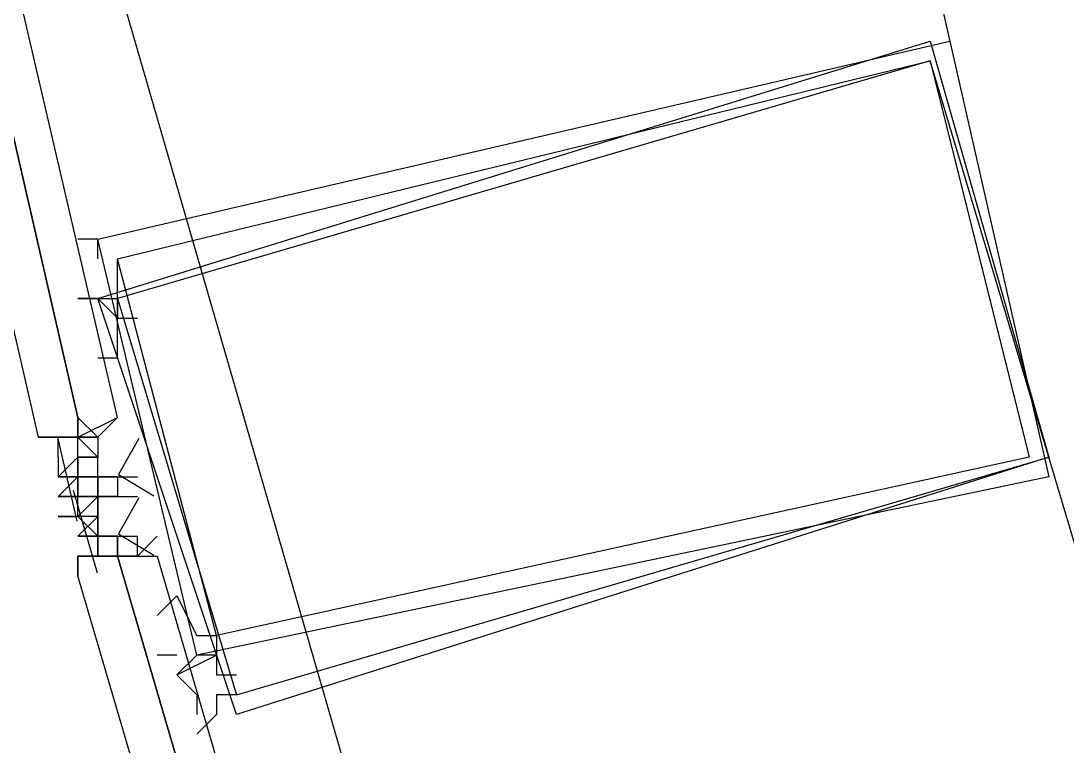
# Model space of a CAD drawing. Header units: feet. Extents: x -84 to 198, y -22 to 181.
# Drawn here: x 15.308 to 16.012, y 46.93 to 47.418 of the extents above; entities that cross this region are included whole.
import ezdxf

# ---------------------------------------------------------------- set-up
doc = ezdxf.new("R2010")
doc.units = ezdxf.units.FT
doc.layers.add('A-LINEA', color=7, linetype='CONTINUOUS')

msp = doc.modelspace()

# ---------------------------------------------------------------- linework, layer by layer
at = {"layer": 'A-LINEA'}
for p, q in [((15.1067, 51.0178), (15.9333, 47.4044)), ((15.1067, 51.0178), (15.9333, 47.4044)), ((15.07, 48.4907), (17.1689, 41.2494)), ((15.07, 48.4907), (17.1689, 41.2494)), ((15.3467, 47.2044), (15.3467, 47.2044)), ((15.3467, 47.2044), (15.3467, 47.2044)), ((15.3467, 47.2044), (15.3467, 47.2044)), ((15.3467, 47.2044), (15.3467, 47.2044)), ((15.36, 47.1511), (15.36, 47.1511)), ((15.36, 47.1511), (15.36, 47.1511)), ((15.36, 47.1511), (15.36, 47.1511)), ((15.36, 47.1511), (15.36, 47.1511)), ((15.3733, 47.1511), (15.3733, 47.1511)), ((15.3733, 47.1511), (15.3733, 47.1511)), ((15.3733, 47.1511), (15.3733, 47.1511)), ((15.3733, 47.1511), (15.3733, 47.1511)), ((15.3733, 47.1511), (15.3733, 47.1511)), ((15.3733, 47.1511), (15.3733, 47.1511)), ((15.3733, 47.1511), (15.3733, 47.1511)), ((15.3733, 47.1511), (15.3733, 47.1511)), ((15.3461, 47.0812), (15.3331, 47.1377)), ((15.3461, 47.0812), (15.3331, 47.1377)), ((15.3467, 47.1378), (15.3333, 47.1378)), ((15.3333, 47.1244), (15.3333, 47.1378)), ((15.3333, 47.1378), (15.3333, 47.1378)), ((15.3333, 47.1378), (15.3333, 47.1378)), ((15.3333, 47.1378), (15.3333, 47.1378)), ((15.3333, 47.1378), (15.3333, 47.1378)), ((15.3333, 47.1378), (15.3333, 47.1378)), ((15.3333, 47.1378), (15.3333, 47.1378)), ((15.3333, 47.1378), (15.3333, 47.1378)), ((15.3333, 47.1378), (15.3333, 47.1378)), ((15.3333, 47.1378), (15.3333, 47.1378)), ((15.3333, 47.1378), (15.3333, 47.1378)), ((15.3467, 47.1378), (15.3333, 47.1378)), ((15.3467, 47.1378), (15.3333, 47.1378)), ((15.3333, 47.1378), (15.3333, 47.1378)), ((15.3333, 47.1378), (15.3333, 47.1378)), ((15.3333, 47.1378), (15.3333, 47.1378)), ((15.3333, 47.1378), (15.3333, 47.1378)), ((15.3333, 47.1378), (15.3333, 47.1378)), ((15.3333, 47.1378), (15.3333, 47.1378)), ((15.3467, 47.1378), (15.3333, 47.1378)), ((15.3333, 47.1244), (15.3333, 47.1378)), ((15.3333, 47.1378), (15.3333, 47.1378)), ((15.3333, 47.1378), (15.3333, 47.1378)), ((15.3333, 47.1378), (15.3333, 47.1378)), ((15.3333, 47.1378), (15.3333, 47.1378)), ((15.3333, 47.1378), (15.3333, 47.1378)), ((15.3333, 47.1378), (15.3333, 47.1378)), ((15.3333, 47.1378), (15.3333, 47.1378)), ((15.3333, 47.1378), (15.3333, 47.1378)), ((15.3333, 47.1378), (15.3333, 47.1378)), ((15.3333, 47.1378), (15.3333, 47.1378)), ((15.3467, 47.1378), (15.3333, 47.1378)), ((15.3467, 47.1378), (15.3333, 47.1378)), ((15.3333, 47.1378), (15.3333, 47.1378)), ((15.3333, 47.1378), (15.3333, 47.1378)), ((15.3333, 47.1378), (15.3333, 47.1378)), ((15.3333, 47.1378), (15.3333, 47.1378)), ((15.3333, 47.1378), (15.3333, 47.1378)), ((15.3333, 47.1378), (15.3333, 47.1378)), ((15.3467, 47.1378), (15.3467, 47.1378)), ((15.3467, 47.1378), (15.3467, 47.1378)), ((15.3467, 47.1378), (15.3467, 47.1378)), ((15.3467, 47.1378), (15.3467, 47.1378)), ((15.3467, 47.1378), (15.3467, 47.1378)), ((15.3467, 47.1378), (15.3467, 47.1378)), ((15.3467, 47.1378), (15.3467, 47.1378)), ((15.3467, 47.1378), (15.3467, 47.1378)), ((15.3467, 47.1244), (15.3467, 47.1378)), ((15.3467, 47.1244), (15.3467, 47.1378)), ((15.3467, 47.1244), (15.3467, 47.1378)), ((15.3467, 47.1378), (15.3467, 47.1378)), ((15.3467, 47.1378), (15.3467, 47.1378)), ((15.3467, 47.1378), (15.3467, 47.1378)), ((15.3467, 47.1378), (15.3467, 47.1378)), ((15.3467, 47.1378), (15.3467, 47.1378)), ((15.3467, 47.1378), (15.3467, 47.1378)), ((15.3467, 47.1378), (15.3467, 47.1378)), ((15.3467, 47.1378), (15.3467, 47.1378)), ((15.3467, 47.1378), (15.3467, 47.1378)), ((15.3467, 47.1378), (15.3467, 47.1378)), ((15.3467, 47.1378), (15.3467, 47.1378)), ((15.3467, 47.1378), (15.3467, 47.1378)), ((15.3467, 47.1378), (15.3467, 47.1378)), ((15.3467, 47.1378), (15.3467, 47.1378)), ((15.3467, 47.1378), (15.3467, 47.1378)), ((15.3467, 47.1378), (15.3467, 47.1378)), ((15.3467, 47.1378), (15.3467, 47.1378)), ((15.3467, 47.1244), (15.3467, 47.1378)), ((15.3467, 47.1244), (15.3467, 47.1378)), ((15.3467, 47.1244), (15.3467, 47.1378)), ((15.3467, 47.1378), (15.3467, 47.1378)), ((15.3467, 47.1378), (15.3467, 47.1378)), ((15.3467, 47.1378), (15.3467, 47.1378)), ((15.3467, 47.1378), (15.3467, 47.1378)), ((15.3467, 47.1378), (15.3467, 47.1378)), ((15.3467, 47.1378), (15.3467, 47.1378)), ((15.3467, 47.1378), (15.3467, 47.1378)), ((15.3467, 47.1378), (15.3467, 47.1378)), ((15.3467, 47.1378), (15.3467, 47.1378)), ((15.36, 47.1378), (15.36, 47.1378)), ((15.36, 47.1378), (15.36, 47.1378)), ((15.36, 47.1378), (15.36, 47.1378)), ((15.36, 47.1378), (15.36, 47.1378)), ((15.36, 47.1378), (15.36, 47.1378)), ((15.36, 47.1378), (15.36, 47.1378)), ((15.36, 47.1378), (15.36, 47.1378)), ((15.36, 47.1378), (15.36, 47.1378)), ((15.36, 47.1378), (15.36, 47.1378)), ((15.36, 47.1378), (15.36, 47.1244)), ((15.36, 47.1378), (15.36, 47.1378)), ((15.36, 47.1378), (15.36, 47.1378)), ((15.36, 47.1378), (15.36, 47.1378)), ((15.36, 47.1378), (15.36, 47.1378)), ((15.36, 47.1378), (15.36, 47.1378)), ((15.36, 47.1378), (15.36, 47.1378)), ((15.36, 47.1378), (15.36, 47.1378)), ((15.36, 47.1378), (15.36, 47.1244)), ((15.36, 47.1378), (15.36, 47.1378)), ((15.36, 47.1378), (15.36, 47.1378)), ((15.36, 47.1378), (15.36, 47.1378)), ((15.36, 47.1378), (15.36, 47.1378)), ((15.36, 47.1378), (15.36, 47.1378)), ((15.36, 47.1378), (15.36, 47.1378)), ((15.36, 47.1378), (15.36, 47.1378)), ((15.36, 47.1378), (15.36, 47.1378)), ((15.36, 47.1378), (15.36, 47.1378)), ((15.36, 47.1378), (15.36, 47.1244)), ((15.36, 47.1378), (15.36, 47.1378)), ((15.36, 47.1378), (15.36, 47.1378)), ((15.36, 47.1378), (15.36, 47.1378)), ((15.36, 47.1378), (15.36, 47.1378)), ((15.36, 47.1378), (15.36, 47.1378)), ((15.36, 47.1378), (15.36, 47.1378)), ((15.36, 47.1378), (15.36, 47.1378)), ((15.36, 47.1378), (15.36, 47.1244)), ((15.3333, 47.1244), (15.3333, 47.1244)), ((15.3333, 47.1244), (15.3333, 47.1244)), ((15.3333, 47.1244), (15.3333, 47.1244)), ((15.3333, 47.1244), (15.3333, 47.1244)), ((15.3333, 47.1244), (15.3333, 47.1244)), ((15.3333, 47.1244), (15.3333, 47.1244)), ((15.3333, 47.1244), (15.3333, 47.1244)), ((15.3333, 47.1244), (15.3333, 47.1111)), ((15.3333, 47.1244), (15.3333, 47.1244)), ((15.3467, 47.1244), (15.3333, 47.1111)), ((15.3333, 47.1244), (15.3333, 47.1244)), ((15.3333, 47.1244), (15.3333, 47.1244)), ((15.3333, 47.1244), (15.3333, 47.1244)), ((15.3333, 47.1244), (15.3333, 47.1244)), ((15.3333, 47.1244), (15.3333, 47.1244)), ((15.3333, 47.1244), (15.3333, 47.1244)), ((15.3333, 47.1244), (15.3333, 47.1244)), ((15.3333, 47.1244), (15.3333, 47.1111)), ((15.3333, 47.1244), (15.3333, 47.1244)), ((15.3467, 47.1244), (15.3333, 47.1111)), ((15.3467, 47.1244), (15.3467, 47.1244)), ((15.3467, 47.1244), (15.3467, 47.1244)), ((15.36, 47.1244), (15.3467, 47.1244)), ((15.3467, 47.1111), (15.3467, 47.1244)), ((15.3467, 47.1244), (15.3467, 47.1244)), ((15.3467, 47.1244), (15.3467, 47.1244)), ((15.3467, 47.1244), (15.3467, 47.1244)), ((15.3467, 47.1244), (15.3467, 47.1244)), ((15.3467, 47.1244), (15.3467, 47.1244)), ((15.3467, 47.1244), (15.36, 47.1244)), ((15.3467, 47.1244), (15.3467, 47.1244)), ((15.3467, 47.1244), (15.3467, 47.1244)), ((15.3467, 47.1244), (15.3467, 47.1244)), ((15.3467, 47.1244), (15.3467, 47.1244)), ((15.3467, 47.1244), (15.3467, 47.1244)), ((15.3467, 47.1244), (15.3467, 47.1244)), ((15.3467, 47.1244), (15.3467, 47.1244)), ((15.3467, 47.1244), (15.3467, 47.1244)), ((15.3467, 47.1244), (15.3467, 47.1244)), ((15.3467, 47.1244), (15.3467, 47.1244)), ((15.3467, 47.1244), (15.3467, 47.1244)), ((15.3467, 47.1244), (15.3467, 47.1244)), ((15.3467, 47.1244), (15.3467, 47.1244)), ((15.3467, 47.1244), (15.3467, 47.1244)), ((15.3467, 47.1244), (15.3467, 47.1244)), ((15.3467, 47.1244), (15.36, 47.1244)), ((15.3467, 47.1244), (15.3467, 47.1244)), ((15.3467, 47.1244), (15.3467, 47.1244)), ((15.3467, 47.1244), (15.3467, 47.1244)), ((15.3467, 47.1244), (15.3467, 47.1244)), ((15.3467, 47.1244), (15.3467, 47.1244)), ((15.3467, 47.1244), (15.3467, 47.1244)), ((15.3467, 47.1244), (15.3467, 47.1111)), ((15.3467, 47.1244), (15.3467, 47.1244)), ((15.3467, 47.1244), (15.3467, 47.1244)), ((15.36, 47.1244), (15.3467, 47.1244)), ((15.3467, 47.1111), (15.3467, 47.1244)), ((15.3467, 47.1244), (15.3467, 47.1244)), ((15.3467, 47.1244), (15.3467, 47.1244)), ((15.3467, 47.1244), (15.3467, 47.1244)), ((15.3467, 47.1244), (15.3467, 47.1244)), ((15.3467, 47.1244), (15.3467, 47.1244)), ((15.3467, 47.1244), (15.36, 47.1244)), ((15.3467, 47.1244), (15.3467, 47.1244)), ((15.3467, 47.1244), (15.3467, 47.1244)), ((15.3467, 47.1244), (15.3467, 47.1244)), ((15.3467, 47.1244), (15.3467, 47.1244)), ((15.3467, 47.1244), (15.3467, 47.1244)), ((15.3467, 47.1244), (15.3467, 47.1244)), ((15.3467, 47.1244), (15.3467, 47.1244)), ((15.3467, 47.1244), (15.3467, 47.1244)), ((15.3467, 47.1244), (15.3467, 47.1244)), ((15.3467, 47.1244), (15.3467, 47.1244)), ((15.3467, 47.1244), (15.3467, 47.1244)), ((15.3467, 47.1244), (15.3467, 47.1244)), ((15.3467, 47.1244), (15.3467, 47.1244)), ((15.3467, 47.1244), (15.3467, 47.1244)), ((15.3467, 47.1244), (15.3467, 47.1244)), ((15.3467, 47.1244), (15.36, 47.1244)), ((15.3467, 47.1244), (15.3467, 47.1244)), ((15.3467, 47.1244), (15.3467, 47.1244)), ((15.3467, 47.1244), (15.3467, 47.1244)), ((15.3467, 47.1244), (15.3467, 47.1244)), ((15.3467, 47.1244), (15.3467, 47.1244)), ((15.3467, 47.1244), (15.3467, 47.1244)), ((15.3467, 47.1244), (15.3467, 47.1111)), ((15.36, 47.1244), (15.36, 47.1244)), ((15.36, 47.1244), (15.36, 47.1244)), ((15.36, 47.1244), (15.36, 47.1244)), ((15.36, 47.1111), (15.36, 47.1244)), ((15.36, 47.1244), (15.36, 47.1244)), ((15.36, 47.1244), (15.36, 47.1244)), ((15.36, 47.1244), (15.36, 47.1244)), ((15.36, 47.1111), (15.36, 47.1244)), ((17.0533, 43.5644), (16, 47.1244)), ((17.0533, 43.5644), (16, 47.1244)), ((15.3467, 47.1111), (15.3333, 47.1111)), ((15.3333, 47.1111), (15.3333, 47.1111)), ((15.3333, 47.1111), (15.3333, 47.1111)), ((15.3333, 47.1111), (15.3333, 47.1111)), ((15.3333, 47.1111), (15.3333, 47.1111)), ((15.3333, 47.1111), (15.3467, 47.1111)), ((15.3333, 47.1111), (15.3333, 47.1111)), ((15.3333, 47.1111), (15.3467, 47.1111)), ((15.3333, 47.1111), (15.3333, 47.1111)), ((15.3467, 47.1111), (15.3333, 47.1111)), ((15.3333, 47.1111), (15.3333, 47.1111)), ((15.3333, 47.1111), (15.3333, 47.1111)), ((15.3333, 47.1111), (15.3333, 47.1111)), ((15.3333, 47.1111), (15.3333, 47.1111)), ((15.3333, 47.1111), (15.3467, 47.1111)), ((15.3333, 47.1111), (15.3333, 47.1111)), ((15.3333, 47.1111), (15.3467, 47.1111)), ((15.3333, 47.1111), (15.3333, 47.1111)), ((15.3467, 47.1111), (15.3467, 47.0978)), ((15.36, 47.1111), (15.3467, 47.1111)), ((15.3467, 47.1111), (15.3467, 47.1111)), ((15.3467, 47.1111), (15.3467, 47.1111)), ((15.3467, 47.1111), (15.3467, 47.1111)), ((15.3467, 47.1111), (15.3467, 47.1111)), ((15.3467, 47.1111), (15.3467, 47.1111)), ((15.36, 47.1111), (15.3467, 47.1111)), ((15.3467, 47.1111), (15.3467, 47.1111)), ((15.3467, 47.1111), (15.3467, 47.1111)), ((15.3467, 47.0978), (15.3467, 47.1111)), ((15.3467, 47.1111), (15.3467, 47.1111)), ((15.3467, 47.1111), (15.3467, 47.1111)), ((15.3467, 47.1111), (15.3467, 47.1111)), ((15.3467, 47.1111), (15.3467, 47.1111)), ((15.3467, 47.1111), (15.3467, 47.1111)), ((15.3467, 47.1111), (15.3467, 47.1111)), ((15.3467, 47.1111), (15.3467, 47.1111)), ((15.3467, 47.1111), (15.3467, 47.1111)), ((15.3467, 47.1111), (15.3467, 47.1111)), ((15.3467, 47.1111), (15.3467, 47.1111)), ((15.3467, 47.1111), (15.3467, 47.1111)), ((15.3467, 47.1111), (15.3467, 47.1111)), ((15.3467, 47.1111), (15.3467, 47.1111)), ((15.3467, 47.1111), (15.3467, 47.1111)), ((15.3467, 47.1111), (15.3467, 47.0978)), ((15.36, 47.1111), (15.3467, 47.1111)), ((15.3467, 47.1111), (15.3467, 47.1111)), ((15.3467, 47.1111), (15.3467, 47.1111)), ((15.3467, 47.1111), (15.3467, 47.1111)), ((15.3467, 47.1111), (15.3467, 47.1111)), ((15.3467, 47.1111), (15.3467, 47.1111)), ((15.36, 47.1111), (15.3467, 47.1111)), ((15.3467, 47.1111), (15.3467, 47.1111)), ((15.3467, 47.1111), (15.3467, 47.1111)), ((15.3467, 47.0978), (15.3467, 47.1111)), ((15.3467, 47.1111), (15.3467, 47.1111)), ((15.3467, 47.1111), (15.3467, 47.1111)), ((15.3467, 47.1111), (15.3467, 47.1111)), ((15.3467, 47.1111), (15.3467, 47.1111)), ((15.3467, 47.1111), (15.3467, 47.1111)), ((15.3467, 47.1111), (15.3467, 47.1111)), ((15.3467, 47.1111), (15.3467, 47.1111)), ((15.3467, 47.1111), (15.3467, 47.1111)), ((15.3467, 47.1111), (15.3467, 47.1111)), ((15.3467, 47.1111), (15.3467, 47.1111)), ((15.3467, 47.1111), (15.3467, 47.1111)), ((15.3467, 47.1111), (15.3467, 47.1111)), ((15.3467, 47.1111), (15.3467, 47.1111)), ((15.3467, 47.1111), (15.3467, 47.1111)), ((15.36, 47.1111), (15.36, 47.1111)), ((15.36, 47.1111), (15.36, 47.1111)), ((15.36, 47.1111), (15.36, 47.0978)), ((15.36, 47.1111), (15.36, 47.1111)), ((15.36, 47.1111), (15.36, 47.1111)), ((15.3733, 47.1111), (15.36, 47.1111)), ((15.36, 47.1111), (15.36, 47.1111)), ((15.36, 47.1111), (15.36, 47.1111)), ((15.36, 47.1111), (15.36, 47.1111)), ((15.36, 47.1111), (15.36, 47.1111)), ((15.36, 47.1111), (15.36, 47.1111)), ((15.36, 47.1111), (15.36, 47.1111)), ((15.36, 47.0978), (15.36, 47.1111)), ((15.36, 47.1111), (15.36, 47.1111)), ((15.36, 47.1111), (15.36, 47.1111)), ((15.36, 47.1111), (15.36, 47.1111)), ((15.36, 47.1111), (15.36, 47.1111)), ((15.36, 47.1111), (15.36, 47.1111)), ((15.36, 47.1111), (15.36, 47.1111)), ((15.36, 47.1111), (15.36, 47.1111)), ((15.36, 47.1111), (15.36, 47.1111)), ((15.36, 47.1111), (15.36, 47.1111)), ((15.36, 47.1111), (15.36, 47.1111)), ((15.36, 47.1111), (15.36, 47.1111)), ((15.36, 47.1111), (15.36, 47.1111)), ((15.36, 47.1111), (15.36, 47.1111)), ((15.36, 47.1111), (15.36, 47.1111)), ((15.36, 47.1111), (15.36, 47.1111)), ((15.36, 47.1111), (15.36, 47.1111)), ((15.36, 47.1111), (15.36, 47.1111)), ((15.36, 47.1111), (15.36, 47.1111)), ((15.36, 47.1111), (15.36, 47.1111)), ((15.36, 47.1111), (15.36, 47.1111)), ((15.36, 47.1111), (15.36, 47.1111)), ((15.36, 47.1111), (15.36, 47.1111)), ((15.36, 47.1111), (15.36, 47.1111)), ((15.36, 47.1111), (15.36, 47.1111)), ((15.36, 47.1111), (15.36, 47.1111)), ((15.36, 47.1111), (15.36, 47.0978)), ((15.36, 47.1111), (15.36, 47.1111)), ((15.36, 47.1111), (15.36, 47.1111)), ((15.3733, 47.1111), (15.36, 47.1111)), ((15.36, 47.1111), (15.36, 47.1111)), ((15.36, 47.1111), (15.36, 47.1111)), ((15.36, 47.1111), (15.36, 47.1111)), ((15.36, 47.1111), (15.36, 47.1111)), ((15.36, 47.1111), (15.36, 47.1111)), ((15.36, 47.1111), (15.36, 47.1111)), ((15.36, 47.0978), (15.36, 47.1111)), ((15.36, 47.1111), (15.36, 47.1111)), ((15.36, 47.1111), (15.36, 47.1111)), ((15.36, 47.1111), (15.36, 47.1111)), ((15.36, 47.1111), (15.36, 47.1111)), ((15.36, 47.1111), (15.36, 47.1111)), ((15.36, 47.1111), (15.36, 47.1111)), ((15.36, 47.1111), (15.36, 47.1111)), ((15.36, 47.1111), (15.36, 47.1111)), ((15.36, 47.1111), (15.36, 47.1111)), ((15.36, 47.1111), (15.36, 47.1111)), ((15.36, 47.1111), (15.36, 47.1111)), ((15.36, 47.1111), (15.36, 47.1111)), ((15.36, 47.1111), (15.36, 47.1111)), ((15.36, 47.1111), (15.36, 47.1111)), ((15.36, 47.1111), (15.36, 47.1111)), ((15.36, 47.1111), (15.36, 47.1111)), ((15.36, 47.1111), (15.36, 47.1111)), ((15.36, 47.1111), (15.36, 47.1111)), ((15.36, 47.1111), (15.36, 47.1111)), ((15.36, 47.1111), (15.36, 47.1111)), ((15.36, 47.1111), (15.36, 47.1111)), ((15.36, 47.1111), (15.36, 47.1111)), ((15.36, 47.1111), (15.36, 47.1111)), ((15.3733, 47.1111), (15.3733, 47.1111)), ((15.3733, 47.1111), (15.3733, 47.1111)), ((15.3733, 47.1111), (15.3733, 47.1111)), ((15.3733, 47.1111), (15.3733, 47.1111)), ((15.3733, 47.1111), (15.3733, 47.0978)), ((15.3733, 47.1111), (15.3733, 47.1111)), ((15.3733, 47.1111), (15.3733, 47.1111)), ((15.3733, 47.1111), (15.3733, 47.1111)), ((15.3733, 47.1111), (15.3733, 47.0978)), ((15.3733, 47.1111), (15.3733, 47.1111)), ((15.3733, 47.1111), (15.3733, 47.1111)), ((15.3733, 47.1111), (15.3733, 47.1111)), ((15.3733, 47.1111), (15.3733, 47.1111)), ((15.3733, 47.1111), (15.3733, 47.1111)), ((15.3733, 47.1111), (15.3733, 47.1111)), ((15.3733, 47.1111), (15.3733, 47.0978)), ((15.3733, 47.1111), (15.3733, 47.1111)), ((15.3733, 47.1111), (15.3733, 47.1111)), ((15.3733, 47.1111), (15.3733, 47.1111)), ((15.3733, 47.1111), (15.3733, 47.0978)), ((15.3733, 47.1111), (15.3733, 47.1111)), ((15.3733, 47.1111), (15.3733, 47.1111)), ((15.3467, 47.0978), (15.3333, 47.0978)), ((15.3333, 47.0978), (15.3333, 47.0978)), ((15.3333, 47.0978), (15.3333, 47.0978)), ((15.3333, 47.0978), (15.3333, 47.0978)), ((15.3333, 47.0978), (15.3467, 47.0978)), ((15.3333, 47.0978), (15.3333, 47.0978)), ((15.3467, 47.0978), (15.3333, 47.0978)), ((15.3333, 47.0978), (15.3333, 47.0978)), ((15.3333, 47.0978), (15.3467, 47.0978)), ((15.3333, 47.0978), (15.3467, 47.0978)), ((15.3467, 47.0978), (15.3333, 47.0978)), ((15.3467, 47.0978), (15.3333, 47.0978)), ((15.3333, 47.0978), (15.3333, 47.0978)), ((15.3333, 47.0978), (15.3333, 47.0978)), ((15.3333, 47.0978), (15.3333, 47.0978)), ((15.3333, 47.0978), (15.3467, 47.0978)), ((15.3333, 47.0978), (15.3333, 47.0978)), ((15.3467, 47.0978), (15.3333, 47.0978)), ((15.3333, 47.0978), (15.3333, 47.0978)), ((15.3333, 47.0978), (15.3467, 47.0978)), ((15.3333, 47.0978), (15.3467, 47.0978)), ((15.3467, 47.0978), (15.3333, 47.0978)), ((15.3599, 47.0463), (15.3436, 47.1019)), ((15.3599, 47.0463), (15.3436, 47.1019)), ((15.3467, 47.0978), (15.3467, 47.0978)), ((15.3467, 47.0978), (15.3467, 47.0978)), ((15.3467, 47.0978), (15.3467, 47.0978)), ((15.3467, 47.0978), (15.3467, 47.0978)), ((15.3467, 47.0978), (15.3467, 47.0978)), ((15.3467, 47.0978), (15.3467, 47.0978)), ((15.3467, 47.0978), (15.3467, 47.0978)), ((15.3467, 47.0978), (15.3467, 47.0978)), ((15.3467, 47.0978), (15.3467, 47.0978)), ((15.3467, 47.0978), (15.3467, 47.0978)), ((15.3467, 47.0978), (15.3467, 47.0978)), ((15.3467, 47.0978), (15.3467, 47.0978)), ((15.3467, 47.0978), (15.3467, 47.0978)), ((15.3467, 47.0978), (15.3467, 47.0978)), ((15.3467, 47.0978), (15.3467, 47.0978)), ((15.3467, 47.0978), (15.3467, 47.0978)), ((15.3467, 47.0844), (15.3467, 47.0978)), ((15.3467, 47.0978), (15.3467, 47.0978)), ((15.3467, 47.0978), (15.3467, 47.0978)), ((15.3467, 47.0978), (15.3467, 47.0978)), ((15.3467, 47.0978), (15.3467, 47.0978)), ((15.3467, 47.0978), (15.3467, 47.0978)), ((15.3467, 47.0978), (15.3467, 47.0978)), ((15.3467, 47.0978), (15.3467, 47.0978)), ((15.3467, 47.0978), (15.3467, 47.0978)), ((15.3467, 47.0978), (15.3467, 47.0978)), ((15.3467, 47.0978), (15.3467, 47.0978)), ((15.3467, 47.0978), (15.3467, 47.0978)), ((15.3467, 47.0978), (15.3467, 47.0978)), ((15.3467, 47.0978), (15.3467, 47.0978)), ((15.3467, 47.0978), (15.3467, 47.0978)), ((15.3467, 47.0978), (15.3467, 47.0978)), ((15.3467, 47.0978), (15.3467, 47.0978)), ((15.3467, 47.0978), (15.3467, 47.0978)), ((15.3467, 47.0978), (15.3467, 47.0978)), ((15.3467, 47.0978), (15.3467, 47.0978)), ((15.3467, 47.0978), (15.3467, 47.0978)), ((15.3467, 47.0978), (15.3467, 47.0978)), ((15.3467, 47.0978), (15.36, 47.0978)), ((15.3467, 47.0978), (15.3467, 47.0978)), ((15.3467, 47.0978), (15.3467, 47.0978)), ((15.3467, 47.0978), (15.3467, 47.0978)), ((15.3467, 47.0978), (15.3467, 47.0978)), ((15.3467, 47.0978), (15.3467, 47.0978)), ((15.3467, 47.0978), (15.3467, 47.0978)), ((15.3467, 47.0978), (15.3467, 47.0978)), ((15.3467, 47.0978), (15.3467, 47.0978)), ((15.3467, 47.0978), (15.3467, 47.0978)), ((15.3467, 47.0978), (15.3467, 47.0978)), ((15.3467, 47.0978), (15.3467, 47.0978)), ((15.3467, 47.0978), (15.3467, 47.0978)), ((15.3467, 47.0978), (15.3467, 47.0978)), ((15.3467, 47.0978), (15.3467, 47.0978)), ((15.3467, 47.0978), (15.3467, 47.0978)), ((15.3467, 47.0978), (15.3467, 47.0978)), ((15.3467, 47.0978), (15.3467, 47.0978)), ((15.3467, 47.0978), (15.3467, 47.0978)), ((15.3467, 47.0978), (15.3467, 47.0978)), ((15.3467, 47.0978), (15.3467, 47.0978)), ((15.3467, 47.0978), (15.3467, 47.0978)), ((15.3467, 47.0978), (15.3467, 47.0978)), ((15.3467, 47.0978), (15.3467, 47.0978)), ((15.3467, 47.0978), (15.3467, 47.0978)), ((15.3467, 47.0978), (15.3467, 47.0978)), ((15.3467, 47.0978), (15.3467, 47.0978)), ((15.3467, 47.0844), (15.3467, 47.0978)), ((15.3467, 47.0978), (15.3467, 47.0978)), ((15.3467, 47.0978), (15.3467, 47.0978)), ((15.3467, 47.0978), (15.3467, 47.0978)), ((15.3467, 47.0978), (15.3467, 47.0978)), ((15.3467, 47.0978), (15.3467, 47.0978)), ((15.3467, 47.0978), (15.3467, 47.0978)), ((15.3467, 47.0978), (15.3467, 47.0978)), ((15.3467, 47.0978), (15.3467, 47.0978)), ((15.3467, 47.0978), (15.3467, 47.0978)), ((15.3467, 47.0978), (15.3467, 47.0978)), ((15.3467, 47.0978), (15.3467, 47.0978)), ((15.3467, 47.0978), (15.3467, 47.0978)), ((15.3467, 47.0978), (15.3467, 47.0978)), ((15.3467, 47.0978), (15.3467, 47.0978)), ((15.3467, 47.0978), (15.3467, 47.0978)), ((15.3467, 47.0978), (15.3467, 47.0978)), ((15.3467, 47.0978), (15.3467, 47.0978)), ((15.3467, 47.0978), (15.3467, 47.0978)), ((15.3467, 47.0978), (15.3467, 47.0978)), ((15.3467, 47.0978), (15.3467, 47.0978)), ((15.3467, 47.0978), (15.3467, 47.0978)), ((15.3467, 47.0978), (15.36, 47.0978)), ((15.3467, 47.0978), (15.3467, 47.0978)), ((15.3467, 47.0978), (15.3467, 47.0978)), ((15.3467, 47.0978), (15.3467, 47.0978)), ((15.3467, 47.0978), (15.3467, 47.0978)), ((15.3467, 47.0978), (15.3467, 47.0978)), ((15.3467, 47.0978), (15.3467, 47.0978)), ((15.3467, 47.0978), (15.3467, 47.0978)), ((15.3467, 47.0978), (15.3467, 47.0978)), ((15.3467, 47.0978), (15.3467, 47.0978)), ((15.3467, 47.0978), (15.3467, 47.0978)), ((15.36, 47.0978), (15.36, 47.0978)), ((15.36, 47.0978), (15.36, 47.0978)), ((15.36, 47.0978), (15.36, 47.0978)), ((15.36, 47.0978), (15.36, 47.0978)), ((15.36, 47.0978), (15.36, 47.0978)), ((15.36, 47.0978), (15.36, 47.0978)), ((15.36, 47.0978), (15.36, 47.0978)), ((15.3733, 47.0978), (15.36, 47.0978)), ((15.36, 47.0978), (15.36, 47.0978)), ((15.36, 47.0978), (15.36, 47.0844)), ((15.36, 47.0978), (15.36, 47.0844)), ((15.36, 47.0978), (15.36, 47.0978)), ((15.36, 47.0978), (15.36, 47.0844)), ((15.36, 47.0978), (15.36, 47.0844)), ((15.36, 47.0978), (15.36, 47.0844)), ((15.36, 47.0978), (15.36, 47.0978)), ((15.36, 47.0978), (15.36, 47.0978)), ((15.36, 47.0978), (15.36, 47.0978)), ((15.36, 47.0978), (15.36, 47.0978)), ((15.36, 47.0978), (15.36, 47.0978)), ((15.36, 47.0978), (15.36, 47.0978)), ((15.36, 47.0978), (15.36, 47.0978)), ((15.36, 47.0978), (15.36, 47.0978)), ((15.36, 47.0978), (15.36, 47.0978)), ((15.36, 47.0978), (15.36, 47.0978)), ((15.36, 47.0978), (15.36, 47.0978)), ((15.36, 47.0978), (15.36, 47.0978)), ((15.36, 47.0978), (15.36, 47.0978)), ((15.36, 47.0978), (15.36, 47.0978)), ((15.36, 47.0978), (15.36, 47.0978)), ((15.36, 47.0978), (15.36, 47.0978)), ((15.36, 47.0978), (15.36, 47.0978)), ((15.36, 47.0978), (15.36, 47.0978)), ((15.36, 47.0978), (15.36, 47.0978)), ((15.36, 47.0978), (15.36, 47.0978)), ((15.36, 47.0978), (15.36, 47.0978)), ((15.36, 47.0978), (15.36, 47.0978)), ((15.36, 47.0978), (15.36, 47.0978)), ((15.36, 47.0978), (15.36, 47.0844)), ((15.36, 47.0978), (15.36, 47.0978)), ((15.36, 47.0978), (15.36, 47.0978)), ((15.36, 47.0978), (15.36, 47.0978)), ((15.36, 47.0978), (15.36, 47.0978)), ((15.36, 47.0978), (15.36, 47.0978)), ((15.36, 47.0978), (15.36, 47.0978)), ((15.36, 47.0978), (15.36, 47.0978)), ((15.36, 47.0978), (15.36, 47.0978)), ((15.36, 47.0978), (15.36, 47.0978)), ((15.36, 47.0978), (15.36, 47.0978)), ((15.36, 47.0978), (15.36, 47.0978)), ((15.36, 47.0978), (15.36, 47.0978)), ((15.36, 47.0978), (15.36, 47.0978)), ((15.36, 47.0978), (15.36, 47.0978)), ((15.36, 47.0978), (15.36, 47.0978)), ((15.36, 47.0978), (15.36, 47.0978)), ((15.3733, 47.0978), (15.36, 47.0978)), ((15.36, 47.0978), (15.36, 47.0978)), ((15.36, 47.0978), (15.36, 47.0844)), ((15.36, 47.0978), (15.36, 47.0844)), ((15.36, 47.0978), (15.36, 47.0978)), ((15.36, 47.0978), (15.36, 47.0844)), ((15.36, 47.0978), (15.36, 47.0844)), ((15.36, 47.0978), (15.36, 47.0844)), ((15.36, 47.0978), (15.36, 47.0978)), ((15.36, 47.0978), (15.36, 47.0978)), ((15.36, 47.0978), (15.36, 47.0978)), ((15.36, 47.0978), (15.36, 47.0978)), ((15.36, 47.0978), (15.36, 47.0978)), ((15.36, 47.0978), (15.36, 47.0978)), ((15.36, 47.0978), (15.36, 47.0978)), ((15.36, 47.0978), (15.36, 47.0978)), ((15.36, 47.0978), (15.36, 47.0978)), ((15.36, 47.0978), (15.36, 47.0978)), ((15.36, 47.0978), (15.36, 47.0978)), ((15.36, 47.0978), (15.36, 47.0978)), ((15.36, 47.0978), (15.36, 47.0978)), ((15.36, 47.0978), (15.36, 47.0978)), ((15.36, 47.0978), (15.36, 47.0978)), ((15.36, 47.0978), (15.36, 47.0978)), ((15.36, 47.0978), (15.36, 47.0978)), ((15.36, 47.0978), (15.36, 47.0978)), ((15.36, 47.0978), (15.36, 47.0978)), ((15.36, 47.0978), (15.36, 47.0978)), ((15.36, 47.0978), (15.36, 47.0978)), ((15.36, 47.0978), (15.36, 47.0978)), ((15.36, 47.0978), (15.36, 47.0978)), ((15.36, 47.0978), (15.36, 47.0844)), ((15.36, 47.0978), (15.36, 47.0978)), ((15.36, 47.0978), (15.36, 47.0978)), ((15.36, 47.0978), (15.36, 47.0978)), ((15.36, 47.0978), (15.36, 47.0978)), ((15.36, 47.0978), (15.36, 47.0978)), ((15.36, 47.0978), (15.36, 47.0978)), ((15.36, 47.0978), (15.36, 47.0978)), ((15.36, 47.0978), (15.36, 47.0978)), ((15.36, 47.0978), (15.36, 47.0978)), ((15.3733, 47.0978), (15.3733, 47.0978)), ((15.3733, 47.0978), (15.3733, 47.0978)), ((15.3733, 47.0978), (15.3733, 47.0978)), ((15.3733, 47.0978), (15.3733, 47.0978)), ((15.3733, 47.0978), (15.3733, 47.0978)), ((15.3733, 47.0978), (15.3733, 47.0978)), ((15.3733, 47.0978), (15.3733, 47.0978)), ((15.3733, 47.0978), (15.3733, 47.0978)), ((15.3733, 47.0978), (15.3733, 47.0978)), ((15.3733, 47.0978), (15.3733, 47.0978)), ((15.3733, 47.0978), (15.3733, 47.0978)), ((15.3733, 47.0978), (15.3733, 47.0978)), ((15.3733, 47.0978), (15.3733, 47.0978)), ((15.3733, 47.0978), (15.3733, 47.0978)), ((15.3733, 47.0978), (15.3733, 47.0978)), ((15.3733, 47.0978), (15.3733, 47.0978)), ((15.3733, 47.0978), (15.3733, 47.0978)), ((15.3733, 47.0978), (15.3733, 47.0978)), ((15.3733, 47.0978), (15.3733, 47.0978)), ((15.3733, 47.0978), (15.3733, 47.0978)), ((15.3733, 47.0978), (15.3733, 47.0978)), ((15.3733, 47.0978), (15.3733, 47.0978)), ((15.3733, 47.0978), (15.3733, 47.0978)), ((15.3733, 47.0978), (15.3733, 47.0978)), ((15.3733, 47.0978), (15.3733, 47.0978)), ((15.3733, 47.0978), (15.3733, 47.0978)), ((15.3733, 47.0978), (15.3733, 47.0978)), ((15.3733, 47.0978), (15.3733, 47.0978)), ((15.3733, 47.0978), (15.3733, 47.0978)), ((15.3733, 47.0978), (15.3733, 47.0978)), ((15.3733, 47.0978), (15.3733, 47.0978)), ((15.3733, 47.0978), (15.3733, 47.0978)), ((15.3733, 47.0978), (15.3733, 47.0978)), ((15.3733, 47.0978), (15.3733, 47.0978)), ((15.3733, 47.0978), (15.3733, 47.0978)), ((15.3733, 47.0978), (15.3733, 47.0978)), ((15.3733, 47.0978), (15.3733, 47.0978)), ((15.3733, 47.0978), (15.3733, 47.0978)), ((15.3467, 47.0844), (15.3333, 47.0844)), ((15.3333, 47.0844), (15.3467, 47.0844)), ((15.3333, 47.0844), (15.3467, 47.0844)), ((15.3467, 47.0844), (15.3333, 47.0844)), ((15.3333, 47.0844), (15.3467, 47.0844)), ((15.3333, 47.0844), (15.3467, 47.0844)), ((15.36, 47.0844), (15.3467, 47.0844)), ((15.3467, 47.0844), (15.3467, 47.0844)), ((15.3467, 47.0844), (15.3467, 47.0844)), ((15.3467, 47.0844), (15.3467, 47.0844)), ((15.3467, 47.0844), (15.3467, 47.0844)), ((15.3467, 47.0844), (15.3467, 47.0844)), ((15.3467, 47.0844), (15.3467, 47.0844)), ((15.3467, 47.0844), (15.3467, 47.0844)), ((15.3467, 47.0844), (15.3467, 47.0844)), ((15.3467, 47.0844), (15.3467, 47.0844)), ((15.3467, 47.0844), (15.3467, 47.0844)), ((15.3467, 47.0844), (15.3467, 47.0844)), ((15.3467, 47.0844), (15.3467, 47.0844)), ((15.3467, 47.0844), (15.3467, 47.0844)), ((15.3467, 47.0844), (15.3467, 47.0844)), ((15.3467, 47.0844), (15.3467, 47.0844)), ((15.3467, 47.0844), (15.3467, 47.0844)), ((15.3467, 47.0844), (15.3467, 47.0844)), ((15.3467, 47.0844), (15.3467, 47.0844)), ((15.3467, 47.0844), (15.3467, 47.0844)), ((15.3467, 47.0844), (15.3467, 47.0844)), ((15.3467, 47.0844), (15.3467, 47.0844)), ((15.3467, 47.0844), (15.3467, 47.0844)), ((15.3467, 47.0844), (15.3467, 47.0844)), ((15.3467, 47.0711), (15.36, 47.0844)), ((15.3467, 47.0844), (15.3467, 47.0844)), ((15.36, 47.0844), (15.3467, 47.0844)), ((15.3467, 47.0844), (15.3467, 47.0844)), ((15.3467, 47.0844), (15.3467, 47.0844)), ((15.3467, 47.0844), (15.3467, 47.0844)), ((15.3467, 47.0844), (15.3467, 47.0844)), ((15.3467, 47.0844), (15.3467, 47.0844)), ((15.3467, 47.0844), (15.3467, 47.0844)), ((15.3467, 47.0844), (15.3467, 47.0844)), ((15.3467, 47.0844), (15.3467, 47.0844)), ((15.3467, 47.0844), (15.3467, 47.0844)), ((15.3467, 47.0844), (15.3467, 47.0844)), ((15.3467, 47.0844), (15.3467, 47.0844)), ((15.3467, 47.0844), (15.3467, 47.0844)), ((15.3467, 47.0844), (15.3467, 47.0844)), ((15.3467, 47.0844), (15.3467, 47.0844)), ((15.3467, 47.0844), (15.3467, 47.0844)), ((15.3467, 47.0844), (15.3467, 47.0844)), ((15.3467, 47.0844), (15.3467, 47.0844)), ((15.3467, 47.0844), (15.3467, 47.0844)), ((15.3467, 47.0844), (15.3467, 47.0844)), ((15.3467, 47.0844), (15.3467, 47.0844)), ((15.3467, 47.0844), (15.3467, 47.0844)), ((15.3467, 47.0844), (15.3467, 47.0844)), ((15.3467, 47.0844), (15.3467, 47.0844)), ((15.3467, 47.0711), (15.36, 47.0844)), ((15.3467, 47.0844), (15.3467, 47.0844)), ((15.36, 47.0844), (15.36, 47.0844)), ((15.36, 47.0844), (15.36, 47.0844)), ((15.36, 47.0844), (15.36, 47.0844)), ((15.36, 47.0844), (15.36, 47.0711)), ((15.36, 47.0844), (15.36, 47.0844)), ((15.36, 47.0844), (15.36, 47.0844)), ((15.36, 47.0844), (15.36, 47.0844)), ((15.36, 47.0844), (15.36, 47.0844)), ((15.36, 47.0844), (15.36, 47.0844)), ((15.36, 47.0844), (15.36, 47.0844)), ((15.36, 47.0844), (15.36, 47.0844)), ((15.36, 47.0844), (15.36, 47.0844)), ((15.36, 47.0844), (15.36, 47.0844)), ((15.36, 47.0844), (15.36, 47.0844)), ((15.36, 47.0844), (15.36, 47.0844)), ((15.36, 47.0844), (15.36, 47.0844)), ((15.36, 47.0844), (15.36, 47.0844)), ((15.36, 47.0844), (15.36, 47.0844)), ((15.36, 47.0844), (15.36, 47.0711)), ((15.36, 47.0844), (15.36, 47.0844)), ((15.36, 47.0844), (15.36, 47.0844)), ((15.36, 47.0844), (15.36, 47.0844)), ((15.36, 47.0844), (15.36, 47.0844)), ((15.36, 47.0844), (15.36, 47.0844)), ((15.36, 47.0844), (15.36, 47.0844)), ((15.36, 47.0844), (15.36, 47.0844)), ((15.36, 47.0844), (15.36, 47.0844)), ((15.36, 47.0844), (15.36, 47.0844)), ((15.36, 47.0844), (15.36, 47.0844)), ((15.36, 47.0844), (15.36, 47.0844)), ((15.36, 47.0844), (15.36, 47.0844)), ((15.36, 47.0844), (15.36, 47.0844)), ((15.36, 47.0844), (15.36, 47.0711)), ((15.36, 47.0844), (15.36, 47.0844)), ((15.36, 47.0844), (15.36, 47.0844)), ((15.36, 47.0844), (15.36, 47.0844)), ((15.36, 47.0844), (15.36, 47.0844)), ((15.36, 47.0844), (15.36, 47.0844)), ((15.36, 47.0844), (15.36, 47.0844)), ((15.36, 47.0844), (15.36, 47.0844)), ((15.36, 47.0844), (15.36, 47.0844)), ((15.36, 47.0844), (15.36, 47.0844)), ((15.36, 47.0844), (15.36, 47.0844)), ((15.36, 47.0844), (15.36, 47.0844)), ((15.36, 47.0844), (15.36, 47.0844)), ((15.36, 47.0844), (15.36, 47.0844)), ((15.36, 47.0844), (15.36, 47.0844)), ((15.36, 47.0844), (15.36, 47.0711)), ((15.36, 47.0844), (15.36, 47.0844)), ((15.36, 47.0844), (15.36, 47.0844)), ((15.36, 47.0844), (15.36, 47.0844)), ((15.36, 47.0844), (15.36, 47.0844)), ((15.36, 47.0844), (15.36, 47.0844)), ((15.36, 47.0844), (15.36, 47.0844)), ((15.36, 47.0844), (15.36, 47.0844)), ((15.36, 47.0844), (15.36, 47.0844)), ((15.36, 47.0844), (15.36, 47.0844)), ((15.36, 47.0844), (15.36, 47.0844)), ((15.3733, 47.0844), (15.3733, 47.0844)), ((15.3733, 47.0844), (15.3733, 47.0844)), ((15.3467, 47.0711), (15.3467, 47.0711)), ((15.3467, 47.0711), (15.3467, 47.0711)), ((15.3467, 47.0711), (15.3467, 47.0711)), ((15.3467, 47.0711), (15.36, 47.0711)), ((15.3467, 47.0711), (15.3467, 47.0711)), ((15.3467, 47.0711), (15.3467, 47.0711)), ((15.3467, 47.0711), (15.3467, 47.0711)), ((15.36, 47.0711), (15.3467, 47.0711)), ((15.3467, 47.0711), (15.3467, 47.0711)), ((15.3467, 47.0711), (15.3467, 47.0711)), ((15.3467, 47.0711), (15.3467, 47.0711)), ((15.3467, 47.0711), (15.3467, 47.0711)), ((15.3467, 47.0711), (15.3467, 47.0711)), ((15.3467, 47.0711), (15.3467, 47.0711)), ((15.3467, 47.0711), (15.3467, 47.0711)), ((15.3467, 47.0711), (15.3467, 47.0711)), ((15.3467, 47.0711), (15.3467, 47.0711)), ((15.3467, 47.0711), (15.3467, 47.0711)), ((15.3467, 47.0711), (15.36, 47.0711)), ((15.3467, 47.0711), (15.3467, 47.0711)), ((15.3467, 47.0711), (15.3467, 47.0711)), ((15.3467, 47.0711), (15.3467, 47.0711)), ((15.36, 47.0711), (15.3467, 47.0711)), ((15.3467, 47.0711), (15.3467, 47.0711)), ((15.3467, 47.0711), (15.3467, 47.0711)), ((15.3467, 47.0711), (15.3467, 47.0711)), ((15.3467, 47.0711), (15.3467, 47.0711)), ((15.3467, 47.0711), (15.3467, 47.0711)), ((15.3467, 47.0711), (15.3467, 47.0711)), ((15.3467, 47.0711), (15.3467, 47.0711)), ((15.36, 47.0711), (15.36, 47.0711)), ((15.36, 47.0711), (15.36, 47.0711)), ((15.36, 47.0711), (15.36, 47.0578)), ((15.36, 47.0711), (15.36, 47.0711)), ((15.36, 47.0711), (15.36, 47.0711)), ((15.36, 47.0711), (15.36, 47.0711)), ((15.36, 47.0711), (15.36, 47.0711)), ((15.36, 47.0711), (15.36, 47.0711)), ((15.36, 47.0711), (15.36, 47.0711)), ((15.36, 47.0711), (15.36, 47.0711)), ((15.36, 47.0711), (15.36, 47.0711)), ((15.36, 47.0711), (15.36, 47.0578)), ((15.36, 47.0711), (15.36, 47.0711)), ((15.36, 47.0711), (15.36, 47.0711)), ((15.36, 47.0711), (15.36, 47.0711)), ((15.3733, 47.0711), (15.36, 47.0711)), ((15.36, 47.0711), (15.36, 47.0711)), ((15.36, 47.0711), (15.36, 47.0711)), ((15.36, 47.0711), (15.36, 47.0711)), ((15.36, 47.0711), (15.36, 47.0711)), ((15.36, 47.0711), (15.36, 47.0711)), ((15.36, 47.0711), (15.36, 47.0711)), ((15.36, 47.0711), (15.36, 47.0711)), ((15.36, 47.0711), (15.36, 47.0711)), ((15.36, 47.0711), (15.3733, 47.0711)), ((15.36, 47.0711), (15.36, 47.0711)), ((15.36, 47.0711), (15.36, 47.0711)), ((15.36, 47.0711), (15.36, 47.0711)), ((15.36, 47.0711), (15.36, 47.0711)), ((15.36, 47.0711), (15.36, 47.0711)), ((15.36, 47.0711), (15.36, 47.0578)), ((15.36, 47.0711), (15.36, 47.0711)), ((15.36, 47.0711), (15.36, 47.0711)), ((15.36, 47.0711), (15.36, 47.0711)), ((15.36, 47.0711), (15.36, 47.0711)), ((15.36, 47.0711), (15.36, 47.0711)), ((15.36, 47.0711), (15.36, 47.0711)), ((15.36, 47.0711), (15.36, 47.0711)), ((15.36, 47.0711), (15.36, 47.0711)), ((15.36, 47.0711), (15.36, 47.0578)), ((15.36, 47.0711), (15.36, 47.0711)), ((15.36, 47.0711), (15.36, 47.0711)), ((15.36, 47.0711), (15.36, 47.0711)), ((15.3733, 47.0711), (15.36, 47.0711)), ((15.36, 47.0711), (15.36, 47.0711)), ((15.36, 47.0711), (15.36, 47.0711)), ((15.36, 47.0711), (15.36, 47.0711)), ((15.36, 47.0711), (15.36, 47.0711)), ((15.36, 47.0711), (15.36, 47.0711)), ((15.36, 47.0711), (15.36, 47.0711)), ((15.36, 47.0711), (15.36, 47.0711)), ((15.36, 47.0711), (15.36, 47.0711)), ((15.36, 47.0711), (15.3733, 47.0711)), ((15.36, 47.0711), (15.36, 47.0711)), ((15.36, 47.0711), (15.36, 47.0711)), ((15.36, 47.0711), (15.36, 47.0711)), ((15.3733, 47.0711), (15.3733, 47.0711)), ((15.3733, 47.0711), (15.3733, 47.0711)), ((15.3733, 47.0711), (15.3733, 47.0711)), ((15.3733, 47.0711), (15.3733, 47.0711)), ((15.3733, 47.0711), (15.3733, 47.0711)), ((15.3733, 47.0711), (15.3733, 47.0711)), ((15.3733, 47.0711), (15.3733, 47.0711)), ((15.3733, 47.0711), (15.3733, 47.0711)), ((15.3733, 47.0711), (15.3733, 47.0711)), ((15.3733, 47.0711), (15.3867, 47.0711)), ((15.3733, 47.0711), (15.3867, 47.0711)), ((15.3733, 47.0711), (15.3733, 47.0578)), ((15.3733, 47.0711), (15.3733, 47.0711)), ((15.3733, 47.0711), (15.3733, 47.0711)), ((15.3733, 47.0711), (15.3733, 47.0711)), ((15.3733, 47.0711), (15.3733, 47.0711)), ((15.3733, 47.0711), (15.3733, 47.0711)), ((15.3733, 47.0711), (15.3733, 47.0711)), ((15.3733, 47.0711), (15.3733, 47.0711)), ((15.3733, 47.0711), (15.3733, 47.0711)), ((15.3733, 47.0711), (15.3733, 47.0711)), ((15.3733, 47.0711), (15.3733, 47.0711)), ((15.3733, 47.0711), (15.3733, 47.0711)), ((15.3733, 47.0711), (15.3733, 47.0711)), ((15.3733, 47.0711), (15.3733, 47.0711)), ((15.3733, 47.0711), (15.3867, 47.0711)), ((15.3733, 47.0711), (15.3867, 47.0711)), ((15.3733, 47.0711), (15.3733, 47.0578)), ((15.3733, 47.0711), (15.3733, 47.0711)), ((15.3733, 47.0711), (15.3733, 47.0711)), ((15.3733, 47.0711), (15.3733, 47.0711)), ((15.3733, 47.0711), (15.3733, 47.0711)), ((15.3867, 47.0711), (15.3867, 47.0711)), ((15.3867, 47.0711), (15.3867, 47.0711)), ((15.3867, 47.0578), (15.3867, 47.0711)), ((15.3867, 47.0578), (15.3867, 47.0711)), ((15.3867, 47.0578), (15.3867, 47.0711)), ((15.3867, 47.0711), (15.3867, 47.0711)), ((15.3867, 47.0711), (15.3867, 47.0711)), ((15.3867, 47.0578), (15.3867, 47.0711)), ((15.3867, 47.0578), (15.3867, 47.0711)), ((15.3867, 47.0578), (15.3867, 47.0711)), ((15.4, 47.0711), (15.4, 47.0711)), ((15.4, 47.0711), (15.4, 47.0711)), ((15.3467, 47.0578), (15.3467, 47.0578)), ((15.3467, 47.0578), (15.3467, 47.0578)), ((15.3467, 47.0578), (15.3467, 47.0578)), ((15.36, 47.0578), (15.3467, 47.0578)), ((15.3467, 47.0578), (15.3467, 47.0578)), ((15.3467, 47.0578), (15.3467, 47.0578)), ((15.3467, 47.0578), (15.36, 47.0578)), ((15.3467, 47.0578), (15.3467, 47.0578)), ((15.3467, 47.0578), (15.36, 47.0578)), ((15.3467, 47.0578), (15.36, 47.0578)), ((15.3467, 47.0578), (15.3467, 47.0578)), ((15.3467, 47.0578), (15.3467, 47.0578)), ((15.3467, 47.0578), (15.3467, 47.0578)), ((15.3467, 47.0578), (15.3467, 47.0578)), ((15.36, 47.0578), (15.3467, 47.0578)), ((15.3467, 47.0578), (15.3467, 47.0578)), ((15.3467, 47.0578), (15.3467, 47.0578)), ((15.3467, 47.0578), (15.36, 47.0578)), ((15.3467, 47.0578), (15.3467, 47.0578)), ((15.3467, 47.0578), (15.36, 47.0578)), ((15.3467, 47.0578), (15.36, 47.0578)), ((15.3467, 47.0578), (15.3467, 47.0578)), ((15.3733, 47.0578), (15.36, 47.0578)), ((15.36, 47.0578), (15.36, 47.0578)), ((15.36, 47.0578), (15.36, 47.0578)), ((15.36, 47.0578), (15.36, 47.0578)), ((15.36, 47.0578), (15.36, 47.0578)), ((15.36, 47.0578), (15.36, 47.0578)), ((15.36, 47.0578), (15.36, 47.0578)), ((15.36, 47.0578), (15.36, 47.0578)), ((15.36, 47.0578), (15.36, 47.0578)), ((15.36, 47.0578), (15.36, 47.0578)), ((15.36, 47.0578), (15.36, 47.0578)), ((15.36, 47.0578), (15.36, 47.0578)), ((15.36, 47.0578), (15.36, 47.0578)), ((15.36, 47.0578), (15.36, 47.0578)), ((15.36, 47.0578), (15.36, 47.0578)), ((15.36, 47.0578), (15.36, 47.0578)), ((15.36, 47.0578), (15.36, 47.0578)), ((15.3733, 47.0578), (15.36, 47.0578)), ((15.36, 47.0578), (15.36, 47.0578)), ((15.36, 47.0578), (15.36, 47.0578)), ((15.36, 47.0578), (15.36, 47.0578)), ((15.36, 47.0578), (15.36, 47.0578)), ((15.36, 47.0578), (15.36, 47.0578)), ((15.36, 47.0578), (15.36, 47.0578)), ((15.36, 47.0578), (15.36, 47.0578)), ((15.36, 47.0578), (15.36, 47.0578)), ((15.36, 47.0578), (15.36, 47.0578)), ((15.36, 47.0578), (15.36, 47.0578)), ((15.36, 47.0578), (15.36, 47.0578)), ((15.36, 47.0578), (15.36, 47.0578)), ((15.36, 47.0578), (15.36, 47.0578)), ((15.36, 47.0578), (15.36, 47.0578)), ((15.36, 47.0578), (15.36, 47.0578)), ((15.36, 47.0578), (15.36, 47.0578)), ((15.3733, 47.0578), (15.3733, 47.0578)), ((15.3733, 47.0578), (15.3733, 47.0578)), ((15.3733, 47.0578), (15.3733, 47.0578)), ((15.3733, 47.0578), (15.3733, 47.0578)), ((15.3733, 47.0578), (15.3733, 47.0578)), ((15.3733, 47.0578), (15.3733, 47.0578)), ((15.3733, 47.0578), (15.3867, 47.0578)), ((15.3733, 47.0578), (15.3867, 47.0578)), ((15.3733, 47.0578), (15.3733, 47.0578)), ((15.3733, 47.0578), (15.3733, 47.0578)), ((15.3733, 47.0578), (15.3733, 47.0578)), ((15.3733, 47.0578), (15.3733, 47.0578)), ((15.3733, 47.0578), (15.3733, 47.0578)), ((15.3733, 47.0578), (15.3733, 47.0578)), ((15.3733, 47.0578), (15.3733, 47.0578)), ((15.3733, 47.0578), (15.3867, 47.0578)), ((15.3733, 47.0578), (15.3867, 47.0578)), ((15.3733, 47.0578), (15.3733, 47.0578)), ((15.3867, 47.0578), (15.3867, 47.0578)), ((15.3867, 47.0578), (15.3867, 47.0578)), ((15.3867, 47.0578), (15.3867, 47.0578)), ((15.3867, 47.0578), (15.3867, 47.0578)), ((15.3867, 47.0578), (15.3867, 47.0578)), ((15.3867, 47.0578), (15.3867, 47.0578)), ((15.3867, 47.0578), (15.3867, 47.0578)), ((15.3867, 47.0578), (15.3867, 47.0578)), ((15.3467, 47.0444), (15.3467, 47.0444)), ((15.3467, 47.0444), (15.3467, 47.0444)), ((15.3467, 47.0444), (15.3467, 47.0444)), ((15.3467, 47.0444), (15.3467, 47.0444)), ((15.4, 47.0044), (15.4, 47.0044)), ((15.4, 47.0044), (15.4, 47.0044)), ((15.4, 47.0044), (15.4, 47.0044)), ((15.4, 47.0044), (15.4, 47.0044)), ((15.4, 46.9778), (15.4, 46.9778)), ((15.4, 46.9778), (15.4, 46.9778)), ((15.4133, 46.9778), (15.4267, 46.9644)), ((15.4133, 46.9778), (15.4267, 46.9644)), ((15.4133, 46.9644), (15.4133, 46.9644)), ((15.4133, 46.9644), (15.4133, 46.9644)), ((15.44, 46.9644), (15.44, 46.9644)), ((15.4533, 46.9644), (15.44, 46.9644)), ((15.44, 46.9644), (15.44, 46.9644)), ((15.4533, 46.9644), (15.44, 46.9644))]:
    msp.add_line(p, q, dxfattribs=at)
for points in [[(14.44, 50.9778), (15.32, 47.1378), (15.3333, 47.1378), (15.3467, 47.1378), (15.3467, 47.1511), (14.4667, 50.9911), (14.4533, 50.9911), (14.44, 50.9911), (14.44, 50.9778)], [(14.44, 50.9778), (15.32, 47.1378), (15.3333, 47.1378), (15.3467, 47.1378), (15.3467, 47.1511), (14.4667, 50.9911), (14.4533, 50.9911), (14.44, 50.9911), (14.44, 50.9778)], [(14.4667, 50.9911), (15.3467, 47.1511), (15.3467, 47.1378), (15.3733, 47.1511), (14.48, 50.9911), (14.4667, 50.9911)], [(14.4667, 50.9911), (15.3467, 47.1511), (15.3467, 47.1378), (15.3733, 47.1511), (14.48, 50.9911), (14.4667, 50.9911)], [(16, 47.1244), (15.4533, 46.9511), (15.36, 47.2311), (15.92, 47.4044), (16, 47.1244), (15.92, 47.3911), (15.3733, 47.2311), (15.4533, 46.9644), (16, 47.1244)], [(15.9333, 47.4044), (16, 47.1111), (15.4267, 46.9911), (15.36, 47.2711), (15.9333, 47.4044)], [(16, 47.1244), (15.4533, 46.9511), (15.36, 47.2311), (15.92, 47.4044), (16, 47.1244), (15.92, 47.3911), (15.3733, 47.2311), (15.4533, 46.9644), (16, 47.1244)], [(15.9333, 47.4044), (16, 47.1111), (15.4267, 46.9911), (15.36, 47.2711), (15.9333, 47.4044)], [(15.92, 47.3911), (15.9867, 47.1244), (15.44, 47.0044), (15.3733, 47.2578), (15.92, 47.3911)], [(15.92, 47.3911), (15.9867, 47.1244), (15.44, 47.0044), (15.3733, 47.2578), (15.92, 47.3911)], [(15.36, 47.2578), (15.36, 47.2711), (15.36, 47.2711), (15.3467, 47.2711), (15.3467, 47.2711)], [(15.36, 47.2578), (15.36, 47.2711), (15.36, 47.2711), (15.3467, 47.2711), (15.3467, 47.2711)], [(15.3467, 47.2578), (15.3467, 47.2578), (15.3467, 47.2578)], [(15.3467, 47.2311), (15.3467, 47.2311), (15.3467, 47.2311), (15.3467, 47.2311), (15.3733, 47.2311), (15.3733, 47.2311), (15.3733, 47.2444), (15.3733, 47.2444), (15.3733, 47.2444), (15.3733, 47.2444), (15.3733, 47.2444), (15.3733, 47.2578), (15.3733, 47.2578), (15.3733, 47.2578), (15.3733, 47.2578), (15.3733, 47.2578), (15.3733, 47.2578), (15.3733, 47.2578), (15.3733, 47.2578), (15.3733, 47.2578), (15.3733, 47.2578), (15.3733, 47.2578)], [(15.3467, 47.2578), (15.3467, 47.2578), (15.3467, 47.2578)], [(15.3467, 47.2311), (15.3467, 47.2311), (15.3467, 47.2311), (15.3467, 47.2311), (15.3733, 47.2311), (15.3733, 47.2311), (15.3733, 47.2444), (15.3733, 47.2444), (15.3733, 47.2444), (15.3733, 47.2444), (15.3733, 47.2444), (15.3733, 47.2578), (15.3733, 47.2578), (15.3733, 47.2578), (15.3733, 47.2578), (15.3733, 47.2578), (15.3733, 47.2578), (15.3733, 47.2578), (15.3733, 47.2578), (15.3733, 47.2578), (15.3733, 47.2578), (15.3733, 47.2578)], [(15.3467, 47.2444), (15.3467, 47.2444), (15.3467, 47.2444)], [(15.3467, 47.2444), (15.3467, 47.2444), (15.3467, 47.2444)], [(15.3733, 47.2178), (15.36, 47.2311), (15.36, 47.2311), (15.3467, 47.2311), (15.3467, 47.2311), (15.3467, 47.2311)], [(15.3733, 47.2178), (15.36, 47.2311), (15.36, 47.2311), (15.3467, 47.2311), (15.3467, 47.2311), (15.3467, 47.2311)], [(15.36, 47.1911), (15.36, 47.1911), (15.36, 47.1911), (15.3733, 47.1911), (15.3733, 47.1911), (15.3733, 47.2178), (15.3733, 47.2178), (15.3733, 47.2178), (15.3733, 47.2178), (15.3733, 47.2178), (15.3733, 47.2178), (15.3733, 47.2311), (15.3733, 47.2311), (15.3733, 47.2311), (15.3733, 47.2311), (15.3733, 47.2178), (15.3867, 47.2178)], [(15.36, 47.1911), (15.36, 47.1911), (15.36, 47.1911), (15.3733, 47.1911), (15.3733, 47.1911), (15.3733, 47.2178), (15.3733, 47.2178), (15.3733, 47.2178), (15.3733, 47.2178), (15.3733, 47.2178), (15.3733, 47.2178), (15.3733, 47.2311), (15.3733, 47.2311), (15.3733, 47.2311), (15.3733, 47.2311), (15.3733, 47.2178), (15.3867, 47.2178)], [(15.3467, 47.2178), (15.3467, 47.2178), (15.3467, 47.2178)], [(15.3467, 47.2178), (15.3467, 47.2178), (15.3467, 47.2178)], [(15.3733, 47.1511), (15.36, 47.1378), (15.3467, 47.1511), (15.3467, 47.1378), (15.3333, 47.1378), (15.32, 47.1378)], [(15.3733, 47.1511), (15.36, 47.1378), (15.3467, 47.1511), (15.3467, 47.1378), (15.3333, 47.1378), (15.32, 47.1378)], [(15.3467, 47.1378), (15.3467, 47.1378), (15.36, 47.1244)], [(15.3467, 47.1378), (15.36, 47.1378), (15.3467, 47.1378)], [(15.3467, 47.1378), (15.3467, 47.1378), (15.36, 47.1244)], [(15.3467, 47.1378), (15.36, 47.1378), (15.3467, 47.1378)], [(15.3877, 47.137), (15.374, 47.1127), (15.3977, 47.0983)], [(15.3877, 47.137), (15.374, 47.1127), (15.3977, 47.0983)], [(15.3333, 47.0978), (15.3467, 47.1111), (15.36, 47.1111), (15.3733, 47.1111), (15.3867, 47.1111)], [(15.3333, 47.0978), (15.3467, 47.0978), (15.3467, 47.1111), (15.3467, 47.1111)], [(15.3333, 47.0978), (15.3467, 47.1111), (15.36, 47.1111), (15.3733, 47.1111), (15.3867, 47.1111)], [(15.3333, 47.0978), (15.3467, 47.0978), (15.3467, 47.1111), (15.3467, 47.1111)], [(15.3467, 47.1111), (15.3467, 47.1111), (15.36, 47.1111)], [(15.3467, 47.1111), (15.3467, 47.1111), (15.36, 47.1111)], [(15.36, 47.0978), (15.36, 47.0978), (15.3467, 47.0978), (15.3333, 47.0978)], [(15.36, 47.0978), (15.36, 47.0978), (15.3467, 47.0978), (15.3333, 47.0978)], [(15.3467, 47.0844), (15.36, 47.0978), (15.36, 47.0844), (15.36, 47.0978), (15.3733, 47.0978), (15.3867, 47.0978)], [(15.3467, 47.0844), (15.36, 47.0978), (15.36, 47.0844), (15.36, 47.0978), (15.3733, 47.0978), (15.3867, 47.0978)], [(15.3876, 47.097), (15.374, 47.0727), (15.3978, 47.0583)], [(15.3876, 47.097), (15.374, 47.0727), (15.3978, 47.0583)], [(15.36, 47.0578), (15.36, 47.0711), (15.3467, 47.0844)], [(15.36, 47.0578), (15.36, 47.0711), (15.3467, 47.0844)], [(15.3733, 47.0711), (15.36, 47.0711), (15.36, 47.0844)], [(15.3733, 47.0711), (15.36, 47.0711), (15.36, 47.0844)], [(15.4, 47.0711), (15.3867, 47.0578), (15.3733, 47.0578), (15.36, 47.0578), (15.3467, 47.0578), (15.3467, 47.0444)], [(15.4, 47.0711), (15.3867, 47.0578), (15.3733, 47.0578), (15.36, 47.0578), (15.3467, 47.0578), (15.3467, 47.0444)], [(15.36, 47.0578), (15.36, 47.0578), (15.36, 47.0711)], [(15.36, 47.0578), (15.36, 47.0578), (15.36, 47.0711)], [(15.3733, 47.0578), (15.3733, 47.0578), (15.3733, 47.0711), (15.3733, 47.0711)], [(15.3733, 47.0578), (15.3733, 47.0578), (15.3733, 47.0711), (15.3733, 47.0711)], [(16.4533, 43.2711), (15.3467, 47.0444), (15.3467, 47.0578), (15.3733, 47.0578), (16.48, 43.2711), (16.4667, 43.2578), (16.4533, 43.2711)], [(16.4533, 43.2711), (15.3467, 47.0444), (15.3467, 47.0578), (15.3733, 47.0578), (16.48, 43.2711), (16.4667, 43.2578), (16.4533, 43.2711)], [(16.48, 43.2711), (15.3733, 47.0578), (15.3867, 47.0578), (15.4, 47.0578), (16.5067, 43.2711), (16.48, 43.2711)], [(16.48, 43.2711), (15.3733, 47.0578), (15.3867, 47.0578), (15.4, 47.0578), (16.5067, 43.2711), (16.48, 43.2711)], [(15.4, 47.0178), (15.4, 47.0178), (15.4, 47.0178), (15.4133, 47.0311), (15.4133, 47.0311), (15.4267, 47.0044), (15.4267, 47.0044), (15.4267, 47.0044), (15.4267, 47.0044), (15.4267, 47.0044), (15.44, 47.0044), (15.44, 47.0044), (15.44, 46.9911), (15.4267, 46.9911), (15.4267, 46.9911), (15.4267, 46.9911), (15.4267, 46.9911), (15.4267, 46.9911), (15.4267, 46.9911), (15.4133, 46.9778), (15.4133, 46.9778)], [(15.4, 47.0178), (15.4, 47.0178), (15.4, 47.0178), (15.4133, 47.0311), (15.4133, 47.0311), (15.4267, 47.0044), (15.4267, 47.0044), (15.4267, 47.0044), (15.4267, 47.0044), (15.4267, 47.0044), (15.44, 47.0044), (15.44, 47.0044), (15.44, 46.9911), (15.4267, 46.9911), (15.4267, 46.9911), (15.4267, 46.9911), (15.4267, 46.9911), (15.4267, 46.9911), (15.4267, 46.9911), (15.4133, 46.9778), (15.4133, 46.9778)], [(15.4133, 46.9911), (15.4, 46.9911), (15.4, 46.9911)], [(15.4133, 46.9911), (15.4, 46.9911), (15.4, 46.9911)], [(15.4133, 46.9778), (15.4133, 46.9778), (15.4133, 46.9778), (15.4133, 46.9778), (15.44, 46.9911), (15.44, 46.9911), (15.44, 46.9778), (15.44, 46.9778), (15.44, 46.9778), (15.44, 46.9778), (15.4533, 46.9778), (15.4533, 46.9778), (15.4533, 46.9778)], [(15.4133, 46.9778), (15.4133, 46.9778), (15.4133, 46.9778), (15.4133, 46.9778), (15.44, 46.9911), (15.44, 46.9911), (15.44, 46.9778), (15.44, 46.9778), (15.44, 46.9778), (15.44, 46.9778), (15.4533, 46.9778), (15.4533, 46.9778), (15.4533, 46.9778)], [(15.44, 46.9778), (15.4533, 46.9778), (15.4533, 46.9778)], [(15.44, 46.9778), (15.4533, 46.9778), (15.4533, 46.9778)], [(15.4267, 46.9644), (15.4267, 46.9511), (15.4267, 46.9511)], [(15.4533, 46.9644), (15.4533, 46.9644), (15.4533, 46.9644), (15.4533, 46.9644), (15.44, 46.9644), (15.44, 46.9644), (15.44, 46.9511), (15.44, 46.9511), (15.4267, 46.9378), (15.4267, 46.9378)], [(15.4267, 46.9644), (15.4267, 46.9511), (15.4267, 46.9511)], [(15.4533, 46.9644), (15.4533, 46.9644), (15.4533, 46.9644), (15.4533, 46.9644), (15.44, 46.9644), (15.44, 46.9644), (15.44, 46.9511), (15.44, 46.9511), (15.4267, 46.9378), (15.4267, 46.9378)]]:
    msp.add_lwpolyline(points, dxfattribs=at)
for points in [[(15.3733, 47.2178), (15.3733, 47.2178), (15.3733, 47.2178), (15.3733, 47.2178)], [(15.3733, 47.2178), (15.3733, 47.2178), (15.3733, 47.2178), (15.3733, 47.2178)], [(15.4267, 47.0044), (15.4267, 47.0044), (15.4267, 47.0044), (15.4267, 47.0044)], [(15.4267, 47.0044), (15.4267, 47.0044), (15.4267, 47.0044), (15.4267, 47.0044)]]:
    msp.add_lwpolyline(points, close=True, dxfattribs=at)

doc.saveas('drawing.dxf')
